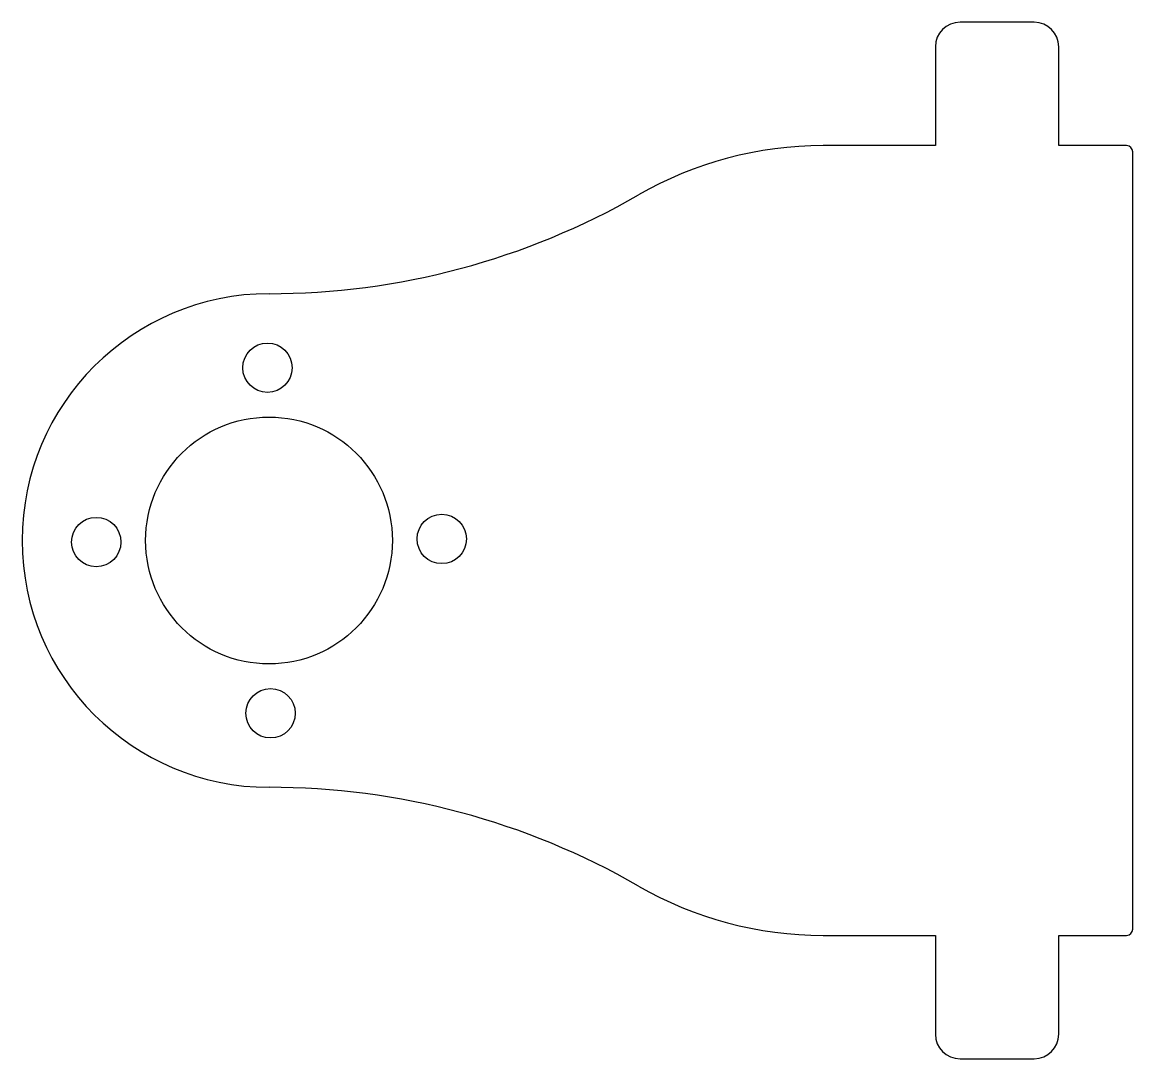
# Model space of a CAD drawing. Header units: millimetres. Extents: x -22.5 to 22.5, y -21 to 21.
import ezdxf

# ---------------------------------------------------------------- set-up
doc = ezdxf.new("R2010")
doc.units = ezdxf.units.MM

msp = doc.modelspace()

# ---------------------------------------------------------------- linework, layer by layer
at = {"color": 7, "linetype": 'Continuous', "lineweight": 25}
for p, q in [((18.5, 21), (15.5, 21)), ((14.5, 20), (14.5, 16)), ((19.5, 16), (19.5, 20)), ((14.5, 16), (9.95, 16)), ((22.25, 16), (19.5, 16)), ((22.5, -15.75), (22.5, 15.75)), ((9.95, -16), (14.5, -16)), ((14.5, -16), (14.5, -20)), ((19.5, -20), (19.5, -16)), ((19.5, -16), (22.25, -16)), ((15.5, -21), (18.5, -21))]:
    msp.add_line(p, q, dxfattribs=at)
for centre, radius in [((-12.562, 7), 1), ((-12.5, 0), 5), ((-19.5, -0.062), 1), ((-5.5, 0.062), 1), ((-12.438, -7), 1)]:
    msp.add_circle(centre, radius, dxfattribs=at)
for centre, radius, start, end in [((15.5, 20), 1, 90, 180), ((18.5, 20), 1, 0, 90), ((9.95, 1), 15, 90, 119.9264), ((22.25, 15.75), 0.25, 0, 90), ((-12.5, 40), 30, 270, 299.9264), ((-12.5, 0), 10, 90, 270), ((-12.5, -40), 30, 60.0736, 90), ((9.95, -1), 15, 240.0736, 270), ((22.25, -15.75), 0.25, 270, 0), ((15.5, -20), 1, 180, 270), ((18.5, -20), 1, 270, 0)]:
    msp.add_arc(centre, radius, start, end, dxfattribs=at)

doc.saveas('drawing.dxf')
